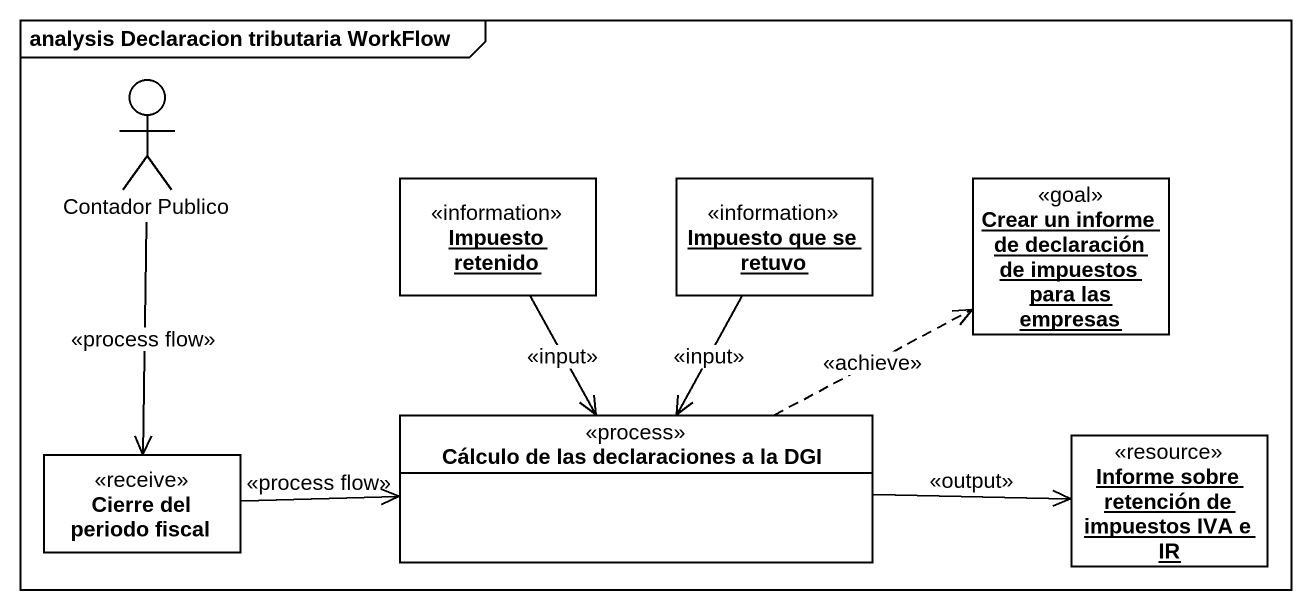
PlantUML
@startuml
mainframe analysis Declaracion tributaria WorkFlow
allowmixing
hide circle
hide empty members
actor "Contador Publico" as Contador_Publico
object "Impuesto retenido" as Impuesto_retenido <<information>>
object "Impuesto que se retuvo" as Impuesto_que_se_retuvo <<information>>
object "Crear un informe de declaración de impuestos para las empresas" as Crear_un_informe_de <<goal>>
class "Cálculo de las declaraciones a la DGI" as Cálculo_de_las <<process>>
class "Cierre del periodo fiscal" as Cierre_del_periodo_fiscal <<receive>>
object "Informe sobre retención de impuestos IVA e IR" as Informe_sobre_retención_de <<resource>>
Contador_Publico --> Cierre_del_periodo_fiscal : <<process flow>>
Impuesto_retenido --> Cálculo_de_las : <<input>>
Impuesto_que_se_retuvo --> Cálculo_de_las : <<input>>
Cálculo_de_las .right.> Crear_un_informe_de : <<achieve>>
Cálculo_de_las -right-> Informe_sobre_retención_de : <<output>>
Cierre_del_periodo_fiscal -right-> Cálculo_de_las : <<process flow>>
@enduml
